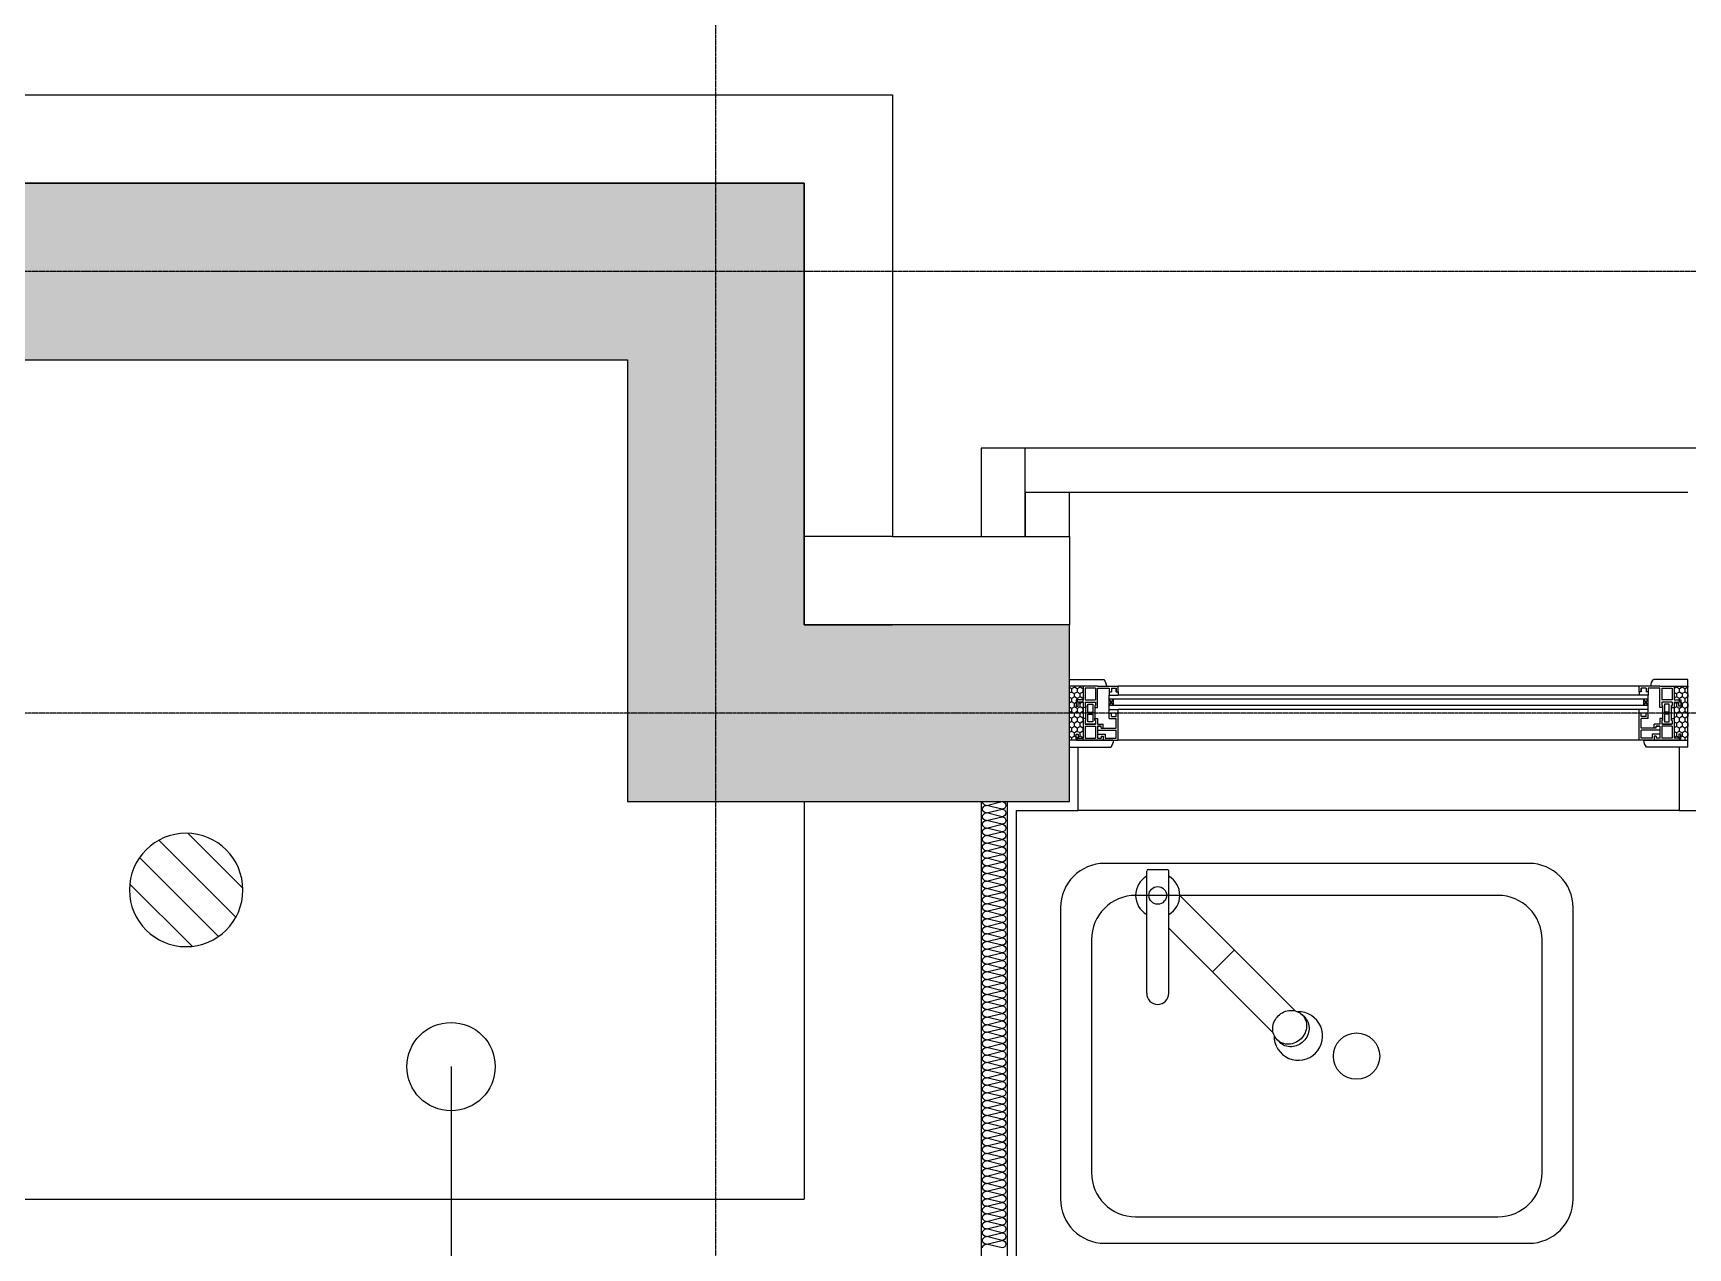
# Model space of a CAD drawing. Header units: millimetres. Extents: x -28014 to 297841, y -81741 to 47579.
# Drawn here: x 237066 to 238939, y -23964 to -22589 of the extents above; entities that cross this region are included whole.
import ezdxf

# ---------------------------------------------------------------- set-up
doc = ezdxf.new("R2010")
doc.units = ezdxf.units.MM
doc.header["$MEASUREMENT"] = 0
doc.linetypes.add('DOTE', pattern=[2.42, 2, -0.2, 0.02, -0.2])
for name, color, linetype in [('A-墙体-面层', 6, 'Continuous'), ('A-楼面-下部', 23, 'Continuous'), ('A-楼面-装饰', 41, 'Continuous'), ('A-注释-填充', 8, 'Continuous'), ('A-注释-引出', 3, 'Continuous'), ('A-轴网-轴网', 1, 'DOTE'), ('AR9-剪力墙（柱）填充', 250, 'Continuous'), ('AR9-剪力墙（柱）线', 6, 'Continuous'), ('AR9-墙线', 160, 'Continuous'), ('AR9-建筑幕墙（窗）', 12, 'Continuous'), ('DS-4BS-墙体完成面', 20, 'Continuous'), ('FF-厨卫（地坪隐）', 31, 'Continuous'), ('FF-平面文字', 50, 'Continuous'), ('P-排水-设备-地漏', 50, 'Continuous'), ('P-污水-立管', 50, 'Continuous'), ('SURFACE', 6, 'Continuous'), ('装饰', 152, 'Continuous')]:
    doc.layers.add(name, color=color, linetype=linetype)

# ---------------------------------------------------------------- blocks, each defined once
blk = doc.blocks.new('$LinePat$岩棉板')
at = {"color": 0}
for p, q in [((0, -17), (12, -67)), ((12, -67), (24, -17))]:
    blk.add_line(p, q, dxfattribs=at)
for centre, start, end in [((12, -17), 0, 180), ((0, -67), 270, 0), ((24, -67), 180, 270)]:
    blk.add_arc(centre, 12, start, end, dxfattribs=at)
at = {"layer": 'Defpoints'}
blk.add_point((0, 0.1), dxfattribs=at)
at = {"layer": 'Defpoints', "color": 0}
blk.add_point((24, -84), dxfattribs=at)
blk = doc.blocks.new('zz7')
at = {"layer": 'AR9-剪力墙（柱）填充'}
blk.add_hatch(color=256, dxfattribs=at).paths.add_polyline_path([(8800, 2550), (8800, 300), (10100, 300), (10100, -200), (10600, -200), (10600, 0), (10300, 0), (10300, 500), (9100, 500), (9100, 2550)])
at = {"layer": 'AR9-剪力墙（柱）线'}
for p, q in [((10300, 500), (9100, 500)), ((10300, 0), (10300, 500)), ((8800, 300), (10100, 300)), ((10100, 300), (10100, -200)), ((10600, 0), (10300, 0)), ((10600, -200), (10600, 0)), ((10100, -200), (10600, -200))]:
    blk.add_line(p, q, dxfattribs=at)
blk = doc.blocks.new('普通地漏')
at = {"layer": 'P-排水-设备-地漏'}
for p, q in [((64.1, 2.1), (2.1, 64.1)), ((56.2, -31), (-31, 56.2)), ((36.8, -52.6), (-52.6, 36.8)), ((6.7, -63.8), (-63.8, 6.7))]:
    blk.add_line(p, q, dxfattribs=at)
at = {"layer": 'P-排水-设备-地漏', "extrusion": (0, 0, -1)}
blk.add_ellipse((0, 0), major_axis=(64.2, 0), ratio=1, start_param=3.141759, end_param=9.424944, dxfattribs=at)
blk = doc.blocks.new('fxdgdh')
at = {"layer": 'P-污水-立管'}
blk.add_circle((3900.2, -3050), 50, dxfattribs=at)
at = {"layer": 'P-排水-设备-地漏', "extrusion": (0, 0, -1), "xscale": -1, "zscale": -1}
blk.add_blockref('普通地漏', (-3600.4, -2850), dxfattribs=at)
blk = doc.blocks.new('*U250')
at = {"layer": 'AR9-建筑幕墙（窗）'}
h = blk.add_hatch(dxfattribs=at)
h.set_pattern_fill('HONEY', color=250, scale=2.333308)
h.set_pattern_definition([(2e-09, (-50793.7736, 158863.649), (5.55618969, 3.20786685), [3.70412646, -7.40825292]), (120, (-50793.7736, 158863.649), (-5.55618903, 3.207867997), [3.70412646, -7.40825292]), (60, (-50793.7736, 158863.649), (6.64e-07, 6.415734844), [-7.40825292, 3.70412646])])
h.paths.add_polyline_path([(-28.1, 330.1), (33.1, 330.1), (33.1, 345.7), (-28.1, 345.7)])
h = blk.add_hatch(dxfattribs=at)
h.set_pattern_fill('HONEY', color=250, scale=2.333308)
h.set_pattern_definition([(2e-09, (-50793.7736, 158509.3308), (5.55618969, 3.20786685), [3.70412646, -7.40825292]), (120, (-50793.7736, 158509.3308), (-5.55618903, 3.207867997), [3.70412646, -7.40825292]), (60, (-50793.7736, 158509.3308), (6.64e-07, 6.415734844), [-7.40825292, 3.70412646])])
h.paths.add_polyline_path([(-28.1, -338.8), (33.1, -338.8), (33.1, -354.3), (-28.1, -354.3)])
for p, q in [((-35.8, 345.7), (-35.8, 306.8)), ((40.8, 345.7), (-35.8, 345.7)), ((-28.1, 330.1), (-28.1, 345.7)), ((-28.1, 330.1), (-28.1, 345.7)), ((-28.1, 325.4), (-28.1, 345.7)), ((33.1, 301.2), (33.1, 345.7)), ((33.1, 301.2), (33.1, 345.7)), ((33.1, 296.5), (33.1, 345.7)), ((33.1, 337.9), (33.1, 290.5)), ((40.8, 345.7), (40.8, 298.9)), ((-28.1, 313.8), (-28.1, 330.1)), ((-28.1, 313.8), (-28.1, 300.6)), ((-28.1, 300.6), (-28.1, 290.5)), ((-28.1, -299.1), (-28.1, 290.5)), ((-21.8, 290.5), (-28.1, 290.5)), ((-21.8, 290.5), (-17.9, 290.5)), ((-17.9, -299.1), (-17.9, 290.5)), ((-1.6, -299.1), (-1.6, 290.5)), ((2.3, 290.5), (-1.6, 290.5)), ((33.1, 290.5), (2.3, 290.5)), ((33.1, -299.1), (33.1, 290.5)), ((-21.8, -299.1), (-28.1, -299.1)), ((-28.1, -309.2), (-28.1, -299.1)), ((-21.8, -299.1), (-17.9, -299.1)), ((2.3, -299.1), (-1.6, -299.1)), ((33.1, -299.1), (2.3, -299.1)), ((33.1, -346.5), (33.1, -299.1)), ((-35.8, -354.3), (-35.8, -315.4)), ((-28.1, -322.4), (-28.1, -309.2)), ((33.1, -305.1), (33.1, -354.3)), ((33.1, -309.9), (33.1, -354.3)), ((33.1, -309.9), (33.1, -354.3)), ((40.8, -354.3), (40.8, -307.5)), ((-28.1, -322.4), (-28.1, -338.8)), ((-28.1, -334), (-28.1, -354.3)), ((40.8, -354.3), (-35.8, -354.3)), ((-28.1, -338.8), (-28.1, -354.3)), ((-28.1, -338.8), (-28.1, -354.3))]:
    blk.add_line(p, q, dxfattribs=at)
at = {"layer": 'AR9-建筑幕墙（窗）', "color": 8}
for p, q in [((-12.5, 330.1), (-12.5, 337.9)), ((-12.5, 337.9), (-5.5, 337.9)), ((-5.5, 337.9), (-5.5, 335.6)), ((33.1, 337.9), (26.1, 337.9)), ((26.1, 337.9), (26.1, 335.6)), ((-28.1, 330.1), (-12.5, 330.1)), ((-25.7, 316.1), (-25.7, 327.8)), ((-25.7, 327.8), (-12.5, 327.8)), ((-12.5, 327.8), (-12.5, 316.1)), ((-10.2, 330.1), (-10.2, 335.6)), ((-5.5, 335.6), (-10.2, 335.6)), ((-10.2, 330.1), (30.7, 330.1)), ((-10.2, 327.8), (-6.3, 327.8)), ((-10.2, 327.8), (-10.2, 316.1)), ((-6.3, 327.8), (-6.3, 327)), ((-6.3, 327), (-3.9, 327)), ((-3.9, 327), (-3.9, 330.1)), ((1.1, 324.7), (1.1, 319.2)), ((3.4, 324.7), (3.4, 319.2)), ((8.5, 327), (8.5, 330.1)), ((10.8, 327), (8.5, 327)), ((10.8, 327.8), (14.7, 327.8)), ((10.8, 327.8), (10.8, 327)), ((14.7, 327.8), (14.7, 316.1)), ((17.1, 327.8), (30.7, 327.8)), ((17.1, 327.8), (17.1, 316.1)), ((26.1, 335.6), (30.7, 335.6)), ((30.7, 335.6), (30.7, 330.1)), ((30.7, 327.8), (30.7, 316.1)), ((-25.7, 316.1), (-12.5, 316.1)), ((-25.7, 313.8), (-25.7, 300.6)), ((-3.9, 313.8), (-25.7, 313.8)), ((-25.7, 300.6), (-21.8, 300.6)), ((-21.8, 300.6), (-21.8, 298.2)), ((-21.8, 300.6), (-17.9, 300.6)), ((-17.9, 300.6), (-17.9, 290.5)), ((-13.3, 300.6), (-17.9, 300.6)), ((-13.3, -309.2), (-13.3, 300.6)), ((-6.3, 300.6), (-13.3, 300.6)), ((-6.3, 295.9), (-13.3, 300.6)), ((-6.3, 300.6), (-13.3, 295.9)), ((-10.2, 316.1), (-6.3, 316.1)), ((-6.3, 316.1), (-6.3, 316.9)), ((-6.3, 316.9), (-3.9, 316.9)), ((-6.3, -309.2), (-6.3, 300.6)), ((-1.6, 300.6), (-6.3, 300.6)), ((-3.9, 316.9), (-3.9, 313.8)), ((-1.6, 300.6), (-1.6, 290.5)), ((2.3, 300.6), (-1.6, 300.6)), ((8.5, 300.6), (2.3, 300.6)), ((2.3, 300.6), (2.3, 298.2)), ((10.8, 316.9), (8.5, 316.9)), ((8.5, 316.9), (8.5, 313.8)), ((8.5, 313.8), (10.8, 313.8)), ((8.5, 300.6), (8.5, 292.8)), ((10.8, 316.1), (10.8, 316.9)), ((10.8, 316.1), (14.7, 316.1)), ((10.8, 313.8), (14.7, 313.8)), ((14.7, 313.8), (14.7, 307.6)), ((19.4, 307.6), (14.7, 307.6)), ((17.1, 316.1), (30.7, 316.1)), ((17.1, 313.8), (30.7, 313.8)), ((17.1, 309.9), (17.1, 313.8)), ((17.1, 313.8), (17.1, 309.9)), ((19.4, 309.9), (17.1, 309.9)), ((19.4, 309.9), (17.1, 309.9)), ((19.4, 309.9), (19.4, 307.6)), ((19.4, 309.9), (19.4, 292.8)), ((21.7, 313.8), (21.7, 292.8)), ((26.1, 313.8), (26.1, 305.2)), ((26.1, 305.2), (30.7, 305.2)), ((28.4, 309.9), (30.7, 309.9)), ((28.4, 309.9), (28.4, 307.6)), ((28.4, 307.6), (33.1, 307.6)), ((30.7, 313.8), (30.7, 309.9)), ((30.7, 305.2), (30.7, 292.8)), ((-25.7, 298.2), (-25.7, 292.8)), ((-25.7, 298.2), (-21.8, 298.2)), ((-21.8, 292.8), (-25.7, 292.8)), ((-25.7, 292.8), (-21.8, 292.8)), ((-21.8, 292.8), (-21.8, 290.5)), ((-6.3, 295.9), (-13.3, 295.9)), ((6.2, 298.2), (2.3, 298.2)), ((6.2, 292.8), (2.3, 292.8)), ((2.3, 292.8), (2.3, 290.5)), ((6.2, 298.2), (6.2, 292.8)), ((19.4, 292.8), (8.5, 292.8)), ((30.7, 292.8), (21.7, 292.8)), ((-21.8, -301.4), (-21.8, -299.1)), ((-17.9, -309.2), (-17.9, -299.1)), ((-1.6, -309.2), (-1.6, -299.1)), ((2.3, -301.4), (2.3, -299.1)), ((-21.8, -301.4), (-25.7, -301.4)), ((-25.7, -301.4), (-21.8, -301.4)), ((-25.7, -306.9), (-25.7, -301.4)), ((-25.7, -306.9), (-21.8, -306.9)), ((-25.7, -322.4), (-25.7, -309.2)), ((-25.7, -309.2), (-21.8, -309.2)), ((-21.8, -309.2), (-21.8, -306.9)), ((-21.8, -309.2), (-17.9, -309.2)), ((-13.3, -309.2), (-17.9, -309.2)), ((-6.3, -304.5), (-13.3, -304.5)), ((-6.3, -304.5), (-13.3, -309.2)), ((-6.3, -309.2), (-13.3, -304.5)), ((-6.3, -309.2), (-13.3, -309.2)), ((-1.6, -309.2), (-6.3, -309.2)), ((2.3, -309.2), (-1.6, -309.2)), ((6.2, -301.4), (2.3, -301.4)), ((6.2, -306.9), (2.3, -306.9)), ((2.3, -309.2), (2.3, -306.9)), ((8.5, -309.2), (2.3, -309.2)), ((6.2, -306.9), (6.2, -301.4)), ((19.4, -301.4), (8.5, -301.4)), ((8.5, -309.2), (8.5, -301.4)), ((14.7, -322.4), (14.7, -316.2)), ((19.4, -316.2), (14.7, -316.2)), ((19.4, -318.5), (19.4, -301.4)), ((19.4, -318.5), (19.4, -316.2)), ((30.7, -301.4), (21.7, -301.4)), ((21.7, -322.4), (21.7, -301.4)), ((26.1, -313.9), (30.7, -313.9)), ((26.1, -322.4), (26.1, -313.9)), ((28.4, -316.2), (33.1, -316.2)), ((28.4, -318.5), (28.4, -316.2)), ((30.7, -313.9), (30.7, -301.4)), ((-3.9, -322.4), (-25.7, -322.4)), ((-25.7, -324.8), (-25.7, -336.4)), ((-25.7, -324.8), (-12.5, -324.8)), ((-25.7, -336.4), (-12.5, -336.4)), ((-12.5, -336.4), (-12.5, -324.8)), ((-10.2, -324.8), (-6.3, -324.8)), ((-10.2, -336.4), (-10.2, -324.8)), ((-10.2, -336.4), (-6.3, -336.4)), ((-6.3, -324.8), (-6.3, -325.5)), ((-6.3, -325.5), (-3.9, -325.5)), ((-6.3, -336.4), (-6.3, -335.7)), ((-6.3, -335.7), (-3.9, -335.7)), ((-3.9, -325.5), (-3.9, -322.4)), ((-3.9, -335.7), (-3.9, -338.8)), ((1.1, -333.3), (1.1, -327.9)), ((3.4, -333.3), (3.4, -327.9)), ((8.5, -325.5), (8.5, -322.4)), ((8.5, -322.4), (10.8, -322.4)), ((10.8, -325.5), (8.5, -325.5)), ((10.8, -335.7), (8.5, -335.7)), ((8.5, -335.7), (8.5, -338.8)), ((10.8, -322.4), (14.7, -322.4)), ((10.8, -324.8), (14.7, -324.8)), ((10.8, -324.8), (10.8, -325.5)), ((10.8, -336.4), (10.8, -335.7)), ((10.8, -336.4), (14.7, -336.4)), ((14.7, -336.4), (14.7, -324.8)), ((19.4, -318.5), (17.1, -318.5)), ((17.1, -318.5), (17.1, -322.4)), ((17.1, -322.4), (17.1, -318.5)), ((19.4, -318.5), (17.1, -318.5)), ((17.1, -322.4), (30.7, -322.4)), ((17.1, -324.8), (30.7, -324.8)), ((17.1, -336.4), (17.1, -324.8)), ((17.1, -336.4), (30.7, -336.4)), ((28.4, -318.5), (30.7, -318.5)), ((30.7, -322.4), (30.7, -318.5)), ((30.7, -336.4), (30.7, -324.8)), ((-28.1, -338.8), (-12.5, -338.8)), ((-12.5, -338.8), (-12.5, -346.5)), ((-12.5, -346.5), (-5.5, -346.5)), ((-10.2, -338.8), (-10.2, -344.2)), ((-10.2, -338.8), (30.7, -338.8)), ((-5.5, -344.2), (-10.2, -344.2)), ((-5.5, -346.5), (-5.5, -344.2)), ((26.1, -346.5), (26.1, -344.2)), ((26.1, -344.2), (30.7, -344.2)), ((33.1, -346.5), (26.1, -346.5)), ((30.7, -344.2), (30.7, -338.8))]:
    blk.add_line(p, q, dxfattribs=at)
for points in [[(1.1, 324.7), (-7.8, 324.7), (-7.8, 319.2), (1.1, 319.2)], [(10.8, 327), (-6.3, 327)], [(3.4, 319.2), (12.4, 319.2), (12.4, 324.7), (3.4, 324.7)], [(14.7, 316.9), (14.7, 316.9), (14.7, 327)], [(-6.3, 316.9), (10.8, 316.9)], [(1.1, -333.3), (-7.8, -333.3), (-7.8, -327.9), (1.1, -327.9)], [(-6.3, -325.5), (10.8, -325.5)], [(10.8, -335.7), (-6.3, -335.7)], [(3.4, -327.9), (12.4, -327.9), (12.4, -333.3), (3.4, -333.3)], [(14.7, -325.5), (14.7, -325.5), (14.7, -335.7)]]:
    blk.add_lwpolyline(points, dxfattribs=at)
at = {"layer": 'AR9-建筑幕墙（窗）'}
for centre, start, end in [((-26.2, 319), 231.816, 263.2576), ((31.2, 311.1), 276.7424, 308.184), ((-26.2, -327.6), 96.7424, 128.184), ((31.2, -319.7), 51.816, 83.2576)]:
    blk.add_arc(centre, 15.5, start, end, dxfattribs=at)
blk = doc.blocks.new('dfgfthy')
at = {"layer": 'A-轴网-轴网'}
for p, q in [((21741.9, 7751.7), (21741.9, 20677)), ((30632.5, 12280.6), (6009.1, 12280.6)), ((30632.5, 11780.6), (6009.1, 11780.6))]:
    blk.add_line(p, q, dxfattribs=at)

msp = doc.modelspace()

# ---------------------------------------------------------------- linework, layer by layer
at = {"layer": 'A-墙体-面层'}
msp.add_line((238039.033, -22659.028), (238039.033, -23159.028), dxfattribs=at)
at = {"layer": 'A-楼面-下部', "ltscale": 0.01}
msp.add_lwpolyline([(238989.033, -23059.028), (238139.033, -23059.028)], dxfattribs=at)
at = {"layer": 'A-楼面-装饰', "ltscale": 0.01}
msp.add_lwpolyline([(238939.033, -23109.028), (238189.033, -23109.028)], dxfattribs=at)
at = {"layer": 'A-注释-引出'}
msp.add_line((237539.229, -23759.028), (237539.229, -24602.07), dxfattribs=at)
at = {"layer": 'AR9-墙线'}
for p, q in [((236439.033, -22759.028), (237939.033, -22759.028)), ((237939.033, -22759.028), (237939.033, -23259.028)), ((236739.033, -22959.028), (237739.033, -22959.028)), ((237739.033, -22959.028), (237739.033, -23459.028)), ((237939.033, -23259.028), (238039.033, -23259.028)), ((238239.033, -23259.028), (238039.033, -23259.028)), ((238239.033, -23459.028), (238239.033, -23259.028)), ((237739.033, -23459.028), (237939.033, -23459.028)), ((237939.033, -23459.028), (237939.033, -23909.028)), ((238139.033, -23459.028), (238139.033, -24009.028)), ((238139.033, -23459.028), (238239.033, -23459.028)), ((236739.033, -23909.028), (237939.033, -23909.028))]:
    msp.add_line(p, q, dxfattribs=at)
msp.add_lwpolyline([(238169.033, -26259.028), (238169.033, -23459.028), (238169.033, -23459.028), (238169.033, -23459.028), (238169.033, -23459.028)], dxfattribs=at)
at = {"layer": 'DS-4BS-墙体完成面'}
msp.add_line((238929.033, -23469.028), (238249.033, -23469.028), dxfattribs=at)
for points in [[(238239.033, -26249.028), (238179.086, -26249.028), (238179.086, -23469.028), (238249.033, -23469.028), (238249.033, -23397.361)], [(238929.033, -23397.361), (238929.033, -23469.028), (239209.033, -23469.028), (239209.034, -23719.028), (239429.034, -23719.028), (239429.034, -23819.028), (239729.033, -23819.028), (239729.033, -26249.028), (239039.033, -26249.028)]]:
    msp.add_lwpolyline(points, dxfattribs=at)
at = {"layer": 'FF-厨卫（地坪隐）'}
for p, q in [((238326.533, -23676.026), (238326.533, -23537.857)), ((238328.533, -23535.857), (238349.533, -23535.857)), ((238351.533, -23676.026), (238351.533, -23537.857)), ((238724.033, -23565.22), (238310.793, -23565.325)), ((238494.442, -23695.88), (238364.032, -23565.47)), ((238264.033, -23615.22), (238264.033, -23879.028)), ((238469.694, -23720.629), (238351.533, -23602.469)), ((238774.033, -23879.028), (238774.033, -23615.22)), ((238425.654, -23627.092), (238400.905, -23651.84)), ((238505.321, -23703.223), (238502.453, -23700.355)), ((238477.036, -23731.507), (238474.169, -23728.639)), ((238314.033, -23929.028), (238724.033, -23929.028))]:
    msp.add_line(p, q, dxfattribs=at)
for points in [[(238809.033, -23909.028), (238809.033, -23579.028, 0.41421356), (238759.033, -23529.028), (238279.033, -23529.028, 0.41421356), (238229.033, -23579.028), (238229.033, -23909.028, 0.41421356), (238279.033, -23959.028), (238759.033, -23959.028, 0.41421356)], [(238502.453, -23700.355, -0.10677151), (238506.286, -23706.3, -0.10154423), (238507.452, -23713.638, -0.09493193), (238505.706, -23720.954, -0.09073268), (238501.238, -23727.424, -0.09073268), (238494.768, -23731.893, -0.09493193), (238487.452, -23733.638, -0.10154423), (238480.114, -23732.472, -0.10677151), (238474.169, -23728.639, -0.10677151), (238470.336, -23722.694, -0.10154423), (238469.17, -23715.357, -0.09493193), (238470.915, -23708.041, -0.09073268), (238475.384, -23701.57, -0.09073268), (238481.854, -23697.102, -0.09493193), (238489.17, -23695.357, -0.10154423), (238496.508, -23696.522, -0.10677151)]]:
    msp.add_lwpolyline(points, format="xyb", close=True, dxfattribs=at)
msp.add_lwpolyline([(238505.321, -23703.223, -0.10677151), (238509.154, -23709.168, -0.10154423), (238510.319, -23716.506, -0.09493193), (238508.574, -23723.822, -0.09073268), (238504.105, -23730.292, -0.09073268), (238497.635, -23734.761, -0.09493193), (238490.319, -23736.506, -0.10154423), (238482.982, -23735.34, -0.10677151), (238477.036, -23731.507, -0.10677151)], format="xyb", dxfattribs=at)
for centre, radius in [((238339.033, -23565.22), 10), ((238564.033, -23747.124), 26.25)]:
    msp.add_circle(centre, radius, dxfattribs=at)
for centre, radius, start, end in [((238328.533, -23537.857), 2, 90, 180), ((238349.533, -23537.857), 2, 0, 90), ((238339.033, -23565.22), 25, 120, 240), ((238339.033, -23565.22), 25, 300, 60), ((238314.033, -23615.22), 50, 90, 180), ((238724.033, -23615.22), 50, 0, 90), ((238339.033, -23676.026), 12.5, 180, 0), ((238498.205, -23724.391), 27.5, 178.390749, 91.609251), ((238314.033, -23879.028), 50, 180, 270), ((238724.033, -23879.028), 50, 270, 0)]:
    msp.add_arc(centre, radius, start, end, dxfattribs=at)
at = {"layer": 'SURFACE'}
for p, q in [((236439.033, -22659.028), (238039.033, -22659.028)), ((238039.033, -23159.028), (237939.033, -23159.028)), ((237939.033, -23159.028), (237939.033, -23159.028)), ((238039.033, -23159.028), (238239.033, -23159.028)), ((238239.033, -23159.028), (238239.033, -23259.028))]:
    msp.add_line(p, q, dxfattribs=at)
at = {"layer": '装饰'}
for points in [[(238139.033, -23059.028), (238139.033, -23159.028), (238189.033, -23159.028), (238189.033, -23059.028)], [(238189.033, -23159.028), (238239.033, -23159.028), (238239.033, -23109.028), (238189.033, -23109.028)]]:
    msp.add_lwpolyline(points, close=True, dxfattribs=at)

# ---------------------------------------------------------------- block references
for name, p in [('dfgfthy', (216097.097, -35139.657)), ('zz7', (227639.033, -23259.028))]:
    msp.add_blockref(name, p)
at = {"layer": 'A-注释-填充', "xscale": -0.3567787968466444, "yscale": 0.3565137037395431, "zscale": 0.3565137037395431, "rotation": 269.9999999999119}
for p in [(238169.033, -23467.591), (238169.033, -23476.153), (238169.033, -23484.716), (238169.033, -23493.279), (238169.033, -23501.841), (238169.033, -23510.404), (238169.033, -23518.967), (238169.033, -23527.529), (238169.033, -23536.092), (238169.033, -23544.655), (238169.033, -23553.217), (238169.033, -23561.78), (238169.033, -23570.343), (238169.033, -23578.906), (238169.033, -23587.468), (238169.033, -23596.031), (238169.033, -23604.594), (238169.033, -23613.156), (238169.033, -23621.719), (238169.033, -23630.282), (238169.033, -23638.844), (238169.033, -23647.407), (238169.033, -23655.97), (238169.033, -23664.532), (238169.033, -23673.095), (238169.033, -23681.658), (238169.033, -23690.221), (238169.033, -23698.783), (238169.033, -23707.346), (238169.033, -23715.909), (238169.033, -23724.471), (238169.033, -23733.034), (238169.033, -23741.597), (238169.033, -23750.159), (238169.033, -23758.722), (238169.033, -23767.285), (238169.033, -23775.847), (238169.033, -23784.41), (238169.033, -23792.973), (238169.033, -23801.536), (238169.033, -23810.098), (238169.033, -23818.661), (238169.033, -23827.224), (238169.033, -23835.786), (238169.033, -23844.349), (238169.033, -23852.912), (238169.033, -23861.474), (238169.033, -23870.037), (238169.033, -23878.6), (238169.033, -23887.162), (238169.033, -23895.725), (238169.033, -23904.288), (238169.033, -23912.851), (238169.033, -23921.413), (238169.033, -23929.976), (238169.033, -23938.539), (238169.033, -23947.101), (238169.033, -23955.664), (238169.033, -23964.227)]:
    msp.add_blockref('$LinePat$岩棉板', p, dxfattribs=at)
at = {"layer": 'AR9-建筑幕墙（窗）', "xscale": -1, "rotation": 90}
msp.add_blockref('*U250', (238584.715, -23356.528), dxfattribs=at)
at = {"layer": 'FF-平面文字'}
msp.add_blockref('fxdgdh', (233639.033, -20709.028), dxfattribs=at)

doc.saveas('drawing.dxf')
